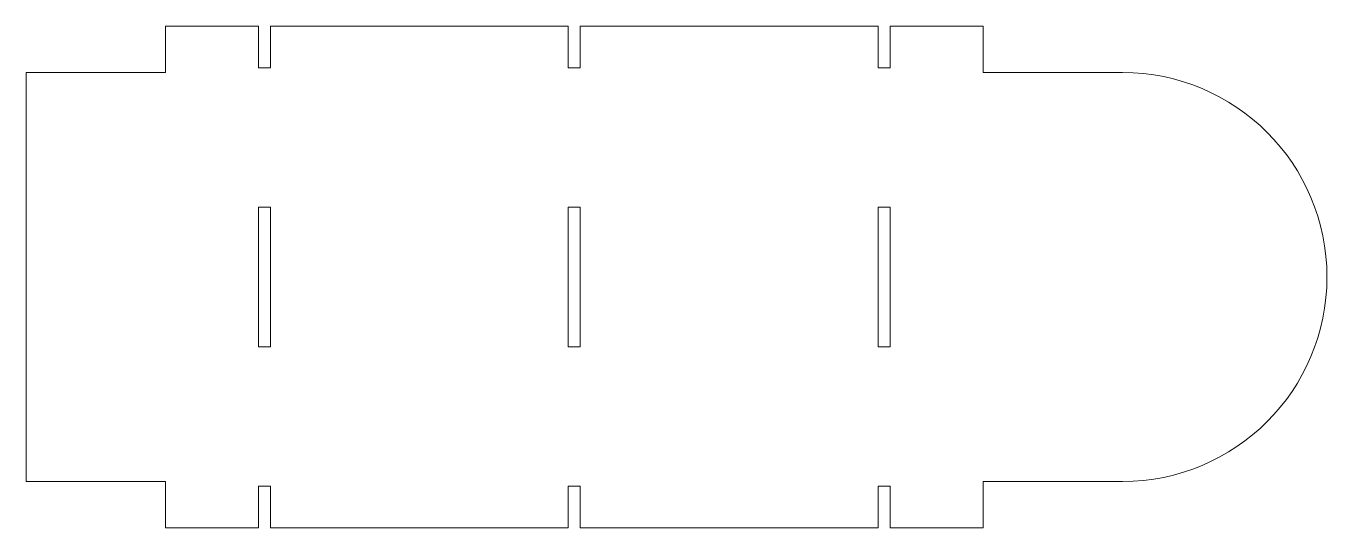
# Model space of a CAD drawing. Header units: inches. Extents: x -5.9 to 8.1, y -2.7 to 2.7.
import ezdxf

# ---------------------------------------------------------------- set-up
doc = ezdxf.new("R2010")
doc.units = ezdxf.units.IN
doc.header["$MEASUREMENT"] = 0

msp = doc.modelspace()

# ---------------------------------------------------------------- linework, layer by layer
at = {"color": 7, "linetype": 'Continuous', "lineweight": 15}
for p, q in [((-3.4, 2.7), (-4.4, 2.7)), ((-4.4, 2.7), (-4.4, 2.2)), ((-3.4, 2.25), (-3.4, 2.7)), ((-0.065, 2.7), (-3.27, 2.7)), ((-3.27, 2.7), (-3.27, 2.25)), ((-0.065, 2.25), (-0.065, 2.7)), ((3.27, 2.7), (0.065, 2.7)), ((0.065, 2.7), (0.065, 2.25)), ((3.27, 2.25), (3.27, 2.7)), ((4.4, 2.7), (3.4, 2.7)), ((3.4, 2.7), (3.4, 2.25)), ((4.4, 2.2), (4.4, 2.7)), ((-3.27, 2.25), (-3.4, 2.25)), ((0.065, 2.25), (-0.065, 2.25)), ((3.4, 2.25), (3.27, 2.25)), ((-4.4, 2.2), (-5.9, 2.2)), ((-5.9, 2.2), (-5.9, -2.2)), ((5.9, 2.2), (4.4, 2.2)), ((-3.4, 0.75), (-3.4, -0.75)), ((-3.27, 0.75), (-3.4, 0.75)), ((-3.27, -0.75), (-3.27, 0.75)), ((-0.065, 0.75), (-0.065, -0.75)), ((0.065, 0.75), (-0.065, 0.75)), ((0.065, -0.75), (0.065, 0.75)), ((3.27, 0.75), (3.27, -0.75)), ((3.4, 0.75), (3.27, 0.75)), ((3.4, -0.75), (3.4, 0.75)), ((-3.4, -0.75), (-3.27, -0.75)), ((-0.065, -0.75), (0.065, -0.75)), ((3.27, -0.75), (3.4, -0.75)), ((-5.9, -2.2), (-4.4, -2.2)), ((-4.4, -2.2), (-4.4, -2.7)), ((4.4, -2.7), (4.4, -2.2)), ((4.4, -2.2), (5.9, -2.2)), ((-3.4, -2.7), (-3.4, -2.25)), ((-3.4, -2.25), (-3.27, -2.25)), ((-3.27, -2.25), (-3.27, -2.7)), ((-0.065, -2.7), (-0.065, -2.25)), ((-0.065, -2.25), (0.065, -2.25)), ((0.065, -2.25), (0.065, -2.7)), ((3.27, -2.7), (3.27, -2.25)), ((3.27, -2.25), (3.4, -2.25)), ((3.4, -2.25), (3.4, -2.7)), ((-4.4, -2.7), (-3.4, -2.7)), ((-3.27, -2.7), (-0.065, -2.7)), ((0.065, -2.7), (3.27, -2.7)), ((3.4, -2.7), (4.4, -2.7))]:
    msp.add_line(p, q, dxfattribs=at)
msp.add_arc((5.9, 0), 2.2, 270, 90, dxfattribs=at)

doc.saveas('drawing.dxf')
